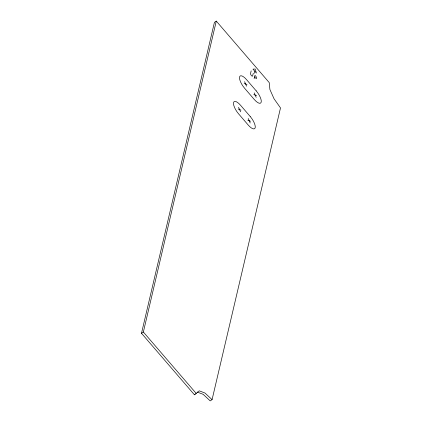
<?xml version="1.0" encoding="UTF-8"?>
<svg xmlns="http://www.w3.org/2000/svg" width="422" height="422" viewBox="0 0 422 422"><rect width="100%" height="100%" fill="white"/><g stroke="black" fill="none" stroke-linecap="round" stroke-linejoin="round"><path stroke-width="0.63" d="M212.081 399.634L205.018 393.061L199.242 390.825L194.436 394.792L141.497 333.285L214.423 22.366L216.286 21.1L269.225 82.601L269.911 89.511L274.042 98.78L280.503 107.926L212.081 399.634L210.219 400.9L203.156 394.327L197.38 392.091M141.497 333.285L143.359 332.019L216.286 21.1M251.169 70.864L250.536 73.576A1.667 0.586 55.8 0 0 251.401 75.522A1.667 0.586 55.8 0 0 252.614 75.992L253.253 73.28M254.197 73.291L254.709 71.118L256.407 73.096L255.199 69.023L253.005 69.139L254.587 70.975M254.123 78.634L254.83 75.617A0.902 0.316 55.8 0 1 255.484 75.876L255.663 76.081A1.857 0.654 55.8 0 1 256.629 78.249A1.857 0.654 55.8 0 1 255.278 77.727L254.656 77.004M194.436 394.792L195.28 394.016M244.174 83.403L246.981 84.49M253.796 94.581L256.597 95.667M238.166 109.018L240.973 110.105M247.788 120.196L250.594 121.283M143.359 332.019L196.304 393.526M254.197 92.872L256.201 97.371M244.575 81.694L246.58 86.199M248.189 118.487L250.193 122.987M238.567 107.309L240.572 111.814M256.196 90.851L246.58 79.679A9.627 3.392 55.8 0 0 239.564 76.962A9.627 3.392 55.8 0 0 244.575 88.214L254.197 99.392A9.627 3.392 55.8 0 0 261.207 102.108A9.627 3.392 55.8 0 0 256.196 90.851M250.188 116.467L240.572 105.294A9.627 3.392 55.8 0 0 233.556 102.578A9.627 3.392 55.8 0 0 238.567 113.829L248.189 125.007A9.627 3.392 55.8 0 0 255.199 127.724A9.627 3.392 55.8 0 0 250.188 116.467"/></g></svg>
